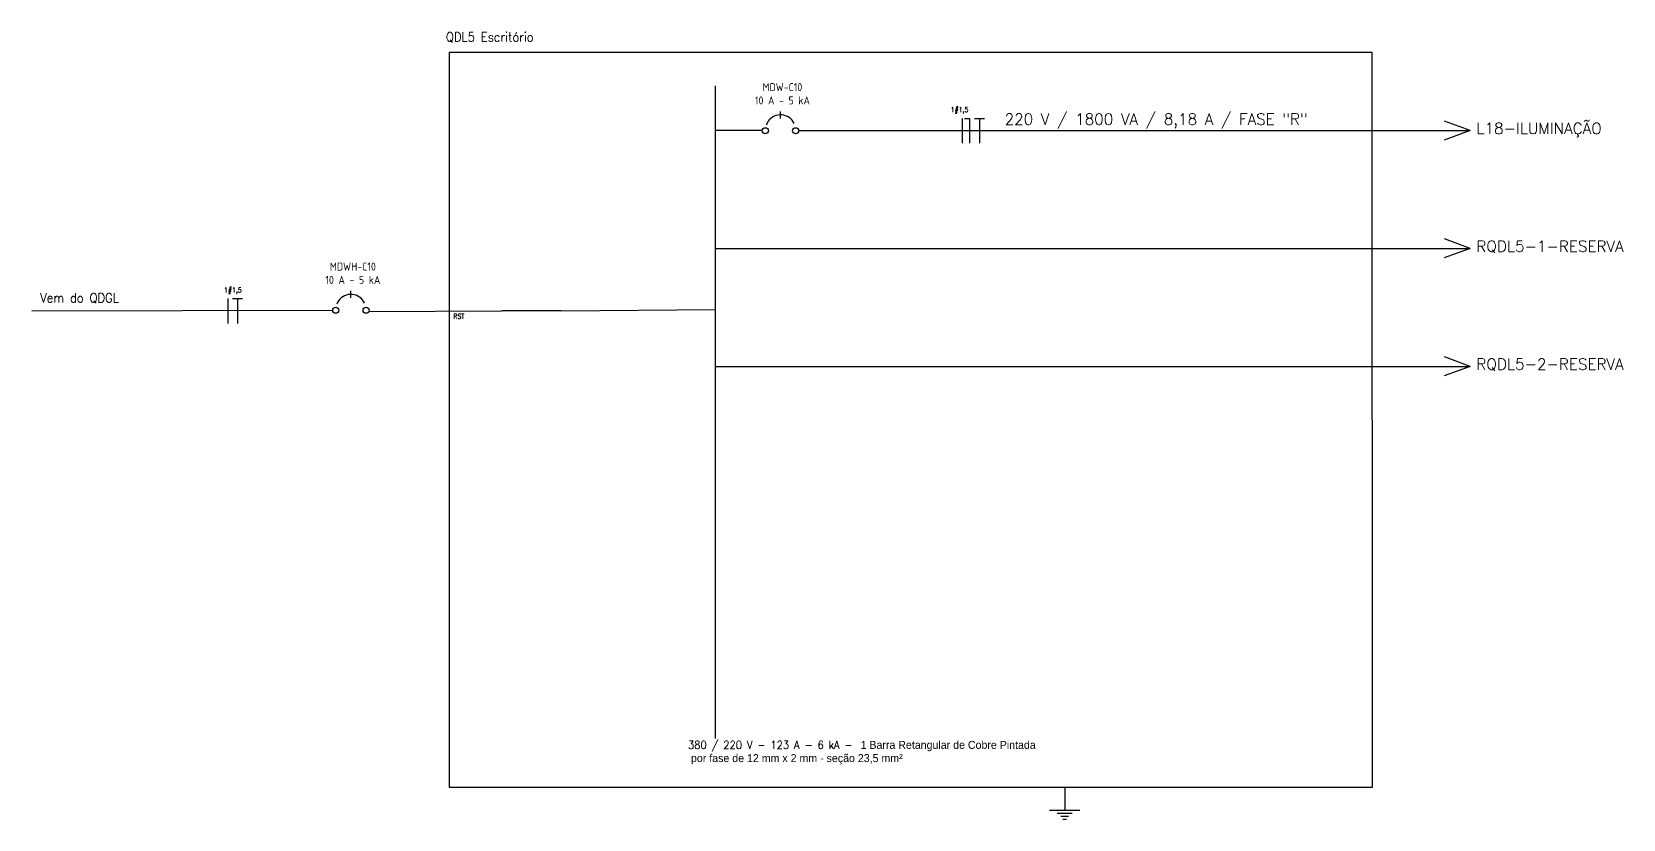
# Model space of a CAD drawing. Extents: x 196 to 608, y -49 to 226.
# Drawn here: x 567.35 to 607.94, y 165.65 to 185.74 of the extents above; entities that cross this region are included whole.
import ezdxf

# ---------------------------------------------------------------- set-up
doc = ezdxf.new("R2010")
doc.units = 0
doc.header["$MEASUREMENT"] = 0
for name, color, linetype in [('ELET_UNIFILAR_TEXTO', 4, 'Continuous'), ('ELET_UNIFILAR_TEXTO2', 4, 'Continuous'), ('ELT_UNIFILAR_DESENHO', 5, 'Continuous')]:
    doc.layers.add(name, color=color, linetype=linetype)
doc.styles.add('textstyle4', font='arial.ttf')
doc.styles.add('textstyle5', font='')
doc.styles.add('textstyle7', font='romans__.ttf')
doc.styles.get('textstyle5').set_extended_font_data('Standard')

msp = doc.modelspace()

# ---------------------------------------------------------------- linework, layer by layer
at = {"layer": 'ELT_UNIFILAR_DESENHO'}
for p, q in [((601.539, 185.207), (578, 185.207)), ((578, 185.207), (578, 166.463)), ((601.547, 166.463), (601.539, 185.207)), ((584.789, 167.712), (584.789, 184.362)), ((586.446, 183.528), (586.446, 183.708)), ((591.08, 183.527), (591.08, 182.895)), ((591.143, 183.527), (591.269, 183.527)), ((591.269, 183.527), (591.269, 182.895)), ((591.395, 183.527), (591.648, 183.527)), ((591.521, 183.527), (591.521, 182.895)), ((585.983, 183.219), (584.789, 183.219)), ((586.91, 183.219), (604.036, 183.219)), ((604.036, 183.219), (603.376, 182.977)), ((604.036, 183.219), (603.385, 183.459)), ((604.036, 180.211), (603.385, 180.452)), ((584.789, 180.211), (604.036, 180.211)), ((604.036, 180.211), (603.376, 179.97)), ((575.49, 178.949), (575.49, 179.129)), ((575.49, 178.949), (575.49, 179.129)), ((567.351, 178.616), (575.027, 178.639)), ((572.348, 178.932), (572.348, 178.3)), ((572.473, 178.932), (572.726, 178.932)), ((572.6, 178.932), (572.6, 178.3)), ((575.947, 178.602), (579.338, 178.616)), ((580.854, 178.616), (579.341, 178.615)), ((580.854, 178.616), (584.789, 178.653)), ((604.036, 177.203), (603.385, 177.444)), ((584.789, 177.203), (604.036, 177.203)), ((604.036, 177.203), (603.376, 176.962)), ((578, 166.463), (601.547, 166.463)), ((593.695, 166.463), (593.695, 165.881)), ((593.308, 165.881), (594.081, 165.881)), ((593.501, 165.804), (593.888, 165.804)), ((593.598, 165.727), (593.791, 165.727)), ((593.646, 165.649), (593.743, 165.649))]:
    msp.add_line(p, q, dxfattribs=at)
for points in [[(586.796, 183.395), (586.772, 183.44), (586.742, 183.48), (586.707, 183.517), (586.667, 183.548), (586.624, 183.575), (586.578, 183.595), (586.53, 183.609), (586.48, 183.617), (586.429, 183.618), (586.379, 183.612), (586.33, 183.6), (586.283, 183.582), (586.239, 183.558), (586.198, 183.528), (586.161, 183.493), (586.13, 183.454), (586.103, 183.41), (586.083, 183.364)], [(575.84, 178.816), (575.815, 178.86), (575.786, 178.901), (575.751, 178.938), (575.711, 178.969), (575.668, 178.995), (575.622, 179.016), (575.573, 179.03), (575.523, 179.037), (575.473, 179.039), (575.423, 179.033), (575.374, 179.021), (575.327, 179.003), (575.282, 178.978), (575.242, 178.949), (575.205, 178.914), (575.173, 178.874), (575.147, 178.831), (575.127, 178.785)]]:
    msp.add_lwpolyline(points, dxfattribs=at)
for centre in [(586.06, 183.214), (586.833, 183.214), (575.104, 178.634), (575.876, 178.634)]:
    msp.add_circle(centre, 0.0772, dxfattribs=at)

# ---------------------------------------------------------------- texts
at = {"layer": 'ELET_UNIFILAR_TEXTO'}
for s, insert, char_height, attachment_point, style in [('QDL5 Escritório', (577.913, 185.726), 0.23696, 1, 'textstyle5'), ('\\pxsm1;{\\Fisocp|c0;MDW-C10\\P\\Fisocp2|c0;10 A - 5 kA}', (586.496, 183.884), 0.20406, 8, 'textstyle4'), ('\\A1;\\pxqc;1#1,5', (590.788, 183.817), 0.12638, 1, 'textstyle5'), ('\\pxsm1;{\\Fisocp|c0;MDWH-C10\\P\\Fisocp2|c0;10 A - 5 kA}', (575.54, 179.305), 0.20406, 8, 'textstyle4'), ('Vem do QDGL', (567.565, 179.07), 0.23696, 1, 'textstyle5'), ('\\A1;1#1,5', (572.255, 179.214), 0.1264, 1, 'textstyle5'), ('RST', (578.103, 178.545), 0.1264, 1, 'textstyle5'), ('RST', (578.103, 178.545), 0.1264, 1, 'textstyle5'), ('\\A1;380 / 220 V - 123 A - 6 kA - {\\A0;\\fArial|b0|i0|c0|p34; \\Ftxt|c0;1 Barra Retangular de Cobre Pintada\\P por fase de 12 mm x 2 mm - seção 23,5 mm\\fArial|b0|i0|c0|p34;²}', (584.089, 167.646), 0.202345, 1, 'textstyle5')]:
    msp.add_mtext(s, dxfattribs=dict(at, insert=insert, char_height=char_height, attachment_point=attachment_point, style=style))
at = {"layer": 'ELET_UNIFILAR_TEXTO2', "char_height": 0.28356, "attachment_point": 1, "style": 'textstyle7'}
for s, insert in [('220 V / 1800 VA / 8,18 A / FASE "R"', (592.164, 183.651)), ('L18-ILUMINAÇÃO', (604.197, 183.415)), ('RQDL5-1-RESERVA', (604.197, 180.408)), ('RQDL5-2-RESERVA', (604.197, 177.4))]:
    msp.add_mtext(s, dxfattribs=dict(at, insert=insert))

doc.saveas('drawing.dxf')
